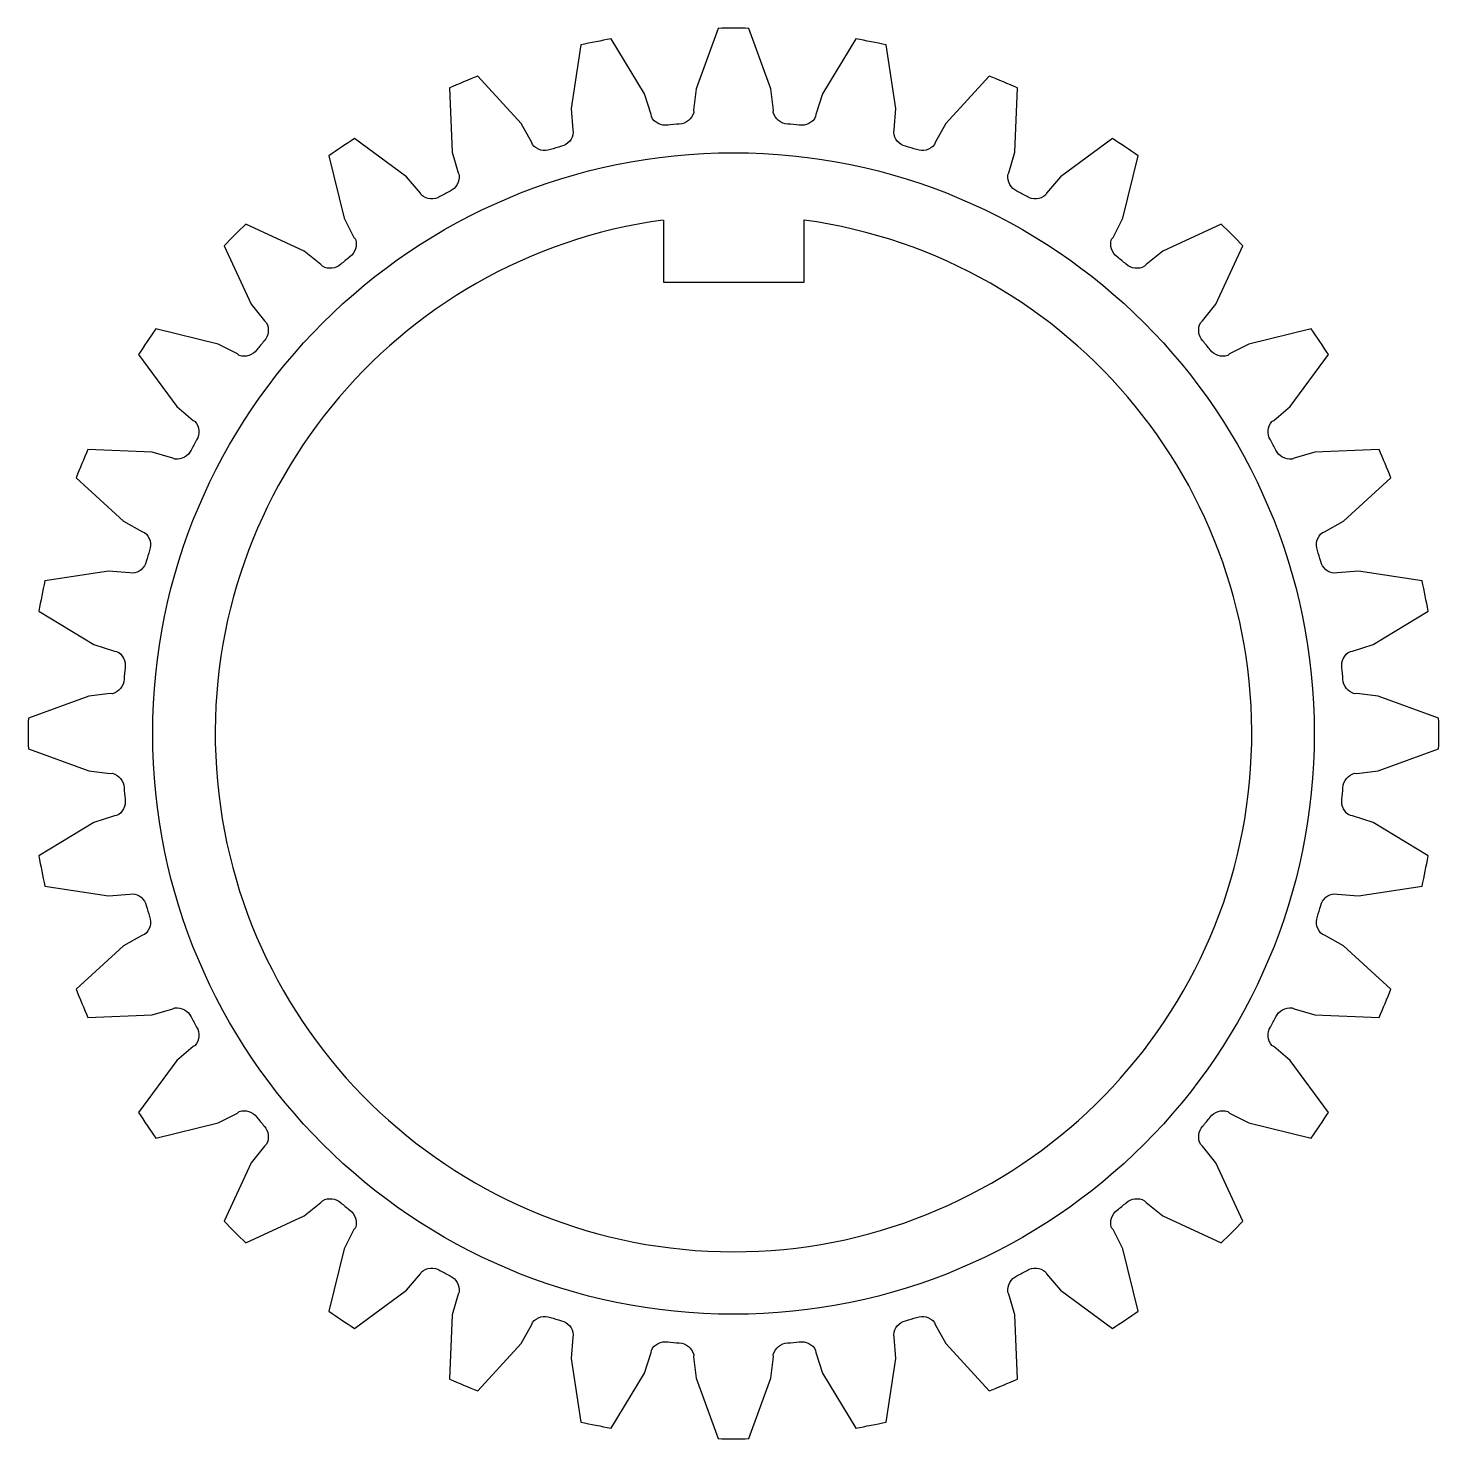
# Model space of a CAD drawing. Extents: x -17 to 17, y -17 to 17.
import ezdxf

# ---------------------------------------------------------------- set-up
doc = ezdxf.new("R2010")
doc.units = 0
doc.layers.get('0').update_dxf_attribs({"linetype": 'CONTINUOUS', "lineweight": 5, "true_color": 0xffffff})
doc.layers.add('couronne', color=7, linetype='CONTINUOUS', true_color=0x000000)
doc.layers.add('denture', color=7, linetype='CONTINUOUS', true_color=0x000000)
doc.layers.add('inter', color=7, linetype='CONTINUOUS', lineweight=25, true_color=0x000000)

# ---------------------------------------------------------------- blocks, each defined once
blk = doc.blocks.new('SKETCH')
blk.add_lwpolyline([(-1.691, 12.373), (-1.691, 10.878), (1.7, 10.878), (1.7, 12.378)])
at = {"color": 7, "true_color": 0xffffff}
blk.add_arc((0, 0), 12.493, 97.7866, 82.1708, dxfattribs=at)

msp = doc.modelspace()

# ---------------------------------------------------------------- linework, layer by layer
at = {"layer": 'couronne'}
msp.add_circle((0, 0), 14, dxfattribs=at)
at = {"layer": 'denture'}
msp.add_lwpolyline([(14.969, -0.959), (15.026, -0.962), (15.539, -0.9), (16.997, -0.371, 0.010918), (16.997, 0.371), (15.539, 0.9), (15.026, 0.962), (14.969, 0.959, -0.329155), (14.692, 1.308, 0.004697), (14.665, 1.584, -0.329155), (14.869, 1.98), (14.925, 1.988), (15.416, 2.149), (16.743, 2.952, 0.010918), (16.598, 3.68), (15.065, 3.914), (14.549, 3.875), (14.495, 3.861, -0.329155), (14.154, 4.149, 0.004697), (14.074, 4.414, -0.329155), (14.197, 4.842), (14.25, 4.861), (14.701, 5.115), (15.845, 6.162, 0.010918), (15.561, 6.847), (14.012, 6.778), (13.514, 6.639), (13.463, 6.615, -0.329155), (13.073, 6.831, 0.004697), (12.942, 7.075, -0.329155), (12.979, 7.519), (13.028, 7.548), (13.42, 7.885), (14.339, 9.134, 0.010918), (13.926, 9.752), (12.42, 9.381), (11.959, 9.148), (11.914, 9.114, -0.329155), (11.489, 9.25, 0.004697), (11.313, 9.464, -0.329155), (11.263, 9.907), (11.305, 9.945), (11.624, 10.352), (12.281, 11.756, 0.010918), (11.756, 12.281), (10.352, 11.624), (9.945, 11.305), (9.907, 11.263, -0.329155), (9.464, 11.313, 0.004697), (9.25, 11.489, -0.329155), (9.114, 11.914), (9.148, 11.959), (9.381, 12.42), (9.752, 13.926, 0.010918), (9.134, 14.339), (7.885, 13.42), (7.548, 13.028), (7.519, 12.979, -0.329155), (7.075, 12.942, 0.004697), (6.831, 13.073, -0.329155), (6.615, 13.463), (6.639, 13.514), (6.778, 14.012), (6.847, 15.561, 0.010918), (6.162, 15.845), (5.115, 14.701), (4.861, 14.25), (4.842, 14.197, -0.329155), (4.414, 14.074, 0.004697), (4.149, 14.154, -0.329155), (3.861, 14.495), (3.875, 14.549), (3.914, 15.065), (3.68, 16.598, 0.010918), (2.952, 16.743), (2.149, 15.416), (1.988, 14.925), (1.98, 14.869, -0.329155), (1.584, 14.665, 0.004697), (1.308, 14.692, -0.329155), (0.959, 14.969), (0.962, 15.026), (0.9, 15.539), (0.371, 16.997, 0.010918), (-0.371, 16.997), (-0.9, 15.539), (-0.962, 15.026), (-0.959, 14.969, -0.329155), (-1.308, 14.692, 0.004697), (-1.584, 14.665, -0.329155), (-1.98, 14.869), (-1.988, 14.925), (-2.149, 15.416), (-2.952, 16.743, 0.010918), (-3.68, 16.598), (-3.914, 15.065), (-3.875, 14.549), (-3.861, 14.495, -0.329155), (-4.149, 14.154, 0.004697), (-4.414, 14.074, -0.329155), (-4.842, 14.197), (-4.861, 14.25), (-5.115, 14.701), (-6.162, 15.845, 0.010918), (-6.847, 15.561), (-6.778, 14.012), (-6.639, 13.514), (-6.615, 13.463, -0.329155), (-6.831, 13.073, 0.004697), (-7.075, 12.942, -0.329155), (-7.519, 12.979), (-7.548, 13.028), (-7.885, 13.42), (-9.134, 14.339, 0.010918), (-9.752, 13.926), (-9.381, 12.42), (-9.148, 11.959), (-9.114, 11.914, -0.329155), (-9.25, 11.489, 0.004697), (-9.464, 11.313, -0.329155), (-9.907, 11.263), (-9.945, 11.305), (-10.352, 11.624), (-11.756, 12.281, 0.010918), (-12.281, 11.756), (-11.624, 10.352), (-11.305, 9.945), (-11.263, 9.907, -0.329155), (-11.313, 9.464, 0.004697), (-11.489, 9.25, -0.329155), (-11.914, 9.114), (-11.959, 9.148), (-12.42, 9.381), (-13.926, 9.752, 0.010918), (-14.339, 9.134), (-13.42, 7.885), (-13.028, 7.548), (-12.979, 7.519, -0.329155), (-12.942, 7.075, 0.004697), (-13.073, 6.831, -0.329155), (-13.463, 6.615), (-13.514, 6.639), (-14.012, 6.778), (-15.561, 6.847, 0.010918), (-15.845, 6.162), (-14.701, 5.115), (-14.25, 4.861), (-14.197, 4.842, -0.329155), (-14.074, 4.414, 0.004697), (-14.154, 4.149, -0.329155), (-14.495, 3.861), (-14.549, 3.875), (-15.065, 3.914), (-16.598, 3.68, 0.010918), (-16.743, 2.952), (-15.416, 2.149), (-14.925, 1.988), (-14.869, 1.98, -0.329155), (-14.665, 1.584, 0.004697), (-14.692, 1.308, -0.329155), (-14.969, 0.959), (-15.026, 0.962), (-15.539, 0.9), (-16.997, 0.371, 0.010918), (-16.997, -0.371), (-15.539, -0.9), (-15.026, -0.962), (-14.969, -0.959, -0.329155), (-14.692, -1.308, 0.004697), (-14.665, -1.584, -0.329155), (-14.869, -1.98), (-14.925, -1.988), (-15.416, -2.149), (-16.743, -2.952, 0.010918), (-16.598, -3.68), (-15.065, -3.914), (-14.549, -3.875), (-14.495, -3.861, -0.329155), (-14.154, -4.149, 0.004697), (-14.074, -4.414, -0.329155), (-14.197, -4.842), (-14.25, -4.861), (-14.701, -5.115), (-15.845, -6.162, 0.010918), (-15.561, -6.847), (-14.012, -6.778), (-13.514, -6.639), (-13.463, -6.615, -0.329155), (-13.073, -6.831, 0.004697), (-12.942, -7.075, -0.329155), (-12.979, -7.519), (-13.028, -7.548), (-13.42, -7.885), (-14.339, -9.134, 0.010918), (-13.926, -9.752), (-12.42, -9.381), (-11.959, -9.148), (-11.914, -9.114, -0.329155), (-11.489, -9.25, 0.004697), (-11.313, -9.464, -0.329155), (-11.263, -9.907), (-11.305, -9.945), (-11.624, -10.352), (-12.281, -11.756, 0.010918), (-11.756, -12.281), (-10.352, -11.624), (-9.945, -11.305), (-9.907, -11.263, -0.329155), (-9.464, -11.313, 0.004697), (-9.25, -11.489, -0.329155), (-9.114, -11.914), (-9.148, -11.959), (-9.381, -12.42), (-9.752, -13.926, 0.010918), (-9.134, -14.339), (-7.885, -13.42), (-7.548, -13.028), (-7.519, -12.979, -0.329155), (-7.075, -12.942, 0.004697), (-6.831, -13.073, -0.329155), (-6.615, -13.463), (-6.639, -13.514), (-6.778, -14.012), (-6.847, -15.561, 0.010918), (-6.162, -15.845), (-5.115, -14.701), (-4.861, -14.25), (-4.842, -14.197, -0.329155), (-4.414, -14.074, 0.004697), (-4.149, -14.154, -0.329155), (-3.861, -14.495), (-3.875, -14.549), (-3.914, -15.065), (-3.68, -16.598, 0.010918), (-2.952, -16.743), (-2.149, -15.416), (-1.988, -14.925), (-1.98, -14.869, -0.329155), (-1.584, -14.665, 0.004697), (-1.308, -14.692, -0.329155), (-0.959, -14.969), (-0.962, -15.026), (-0.9, -15.539), (-0.371, -16.997, 0.010918), (0.371, -16.997), (0.9, -15.539), (0.962, -15.026), (0.959, -14.969, -0.329155), (1.308, -14.692, 0.004697), (1.584, -14.665, -0.329155), (1.98, -14.869), (1.988, -14.925), (2.149, -15.416), (2.952, -16.743, 0.010918), (3.68, -16.598), (3.914, -15.065), (3.875, -14.549), (3.861, -14.495, -0.329155), (4.149, -14.154, 0.004697), (4.414, -14.074, -0.329155), (4.842, -14.197), (4.861, -14.25), (5.115, -14.701), (6.162, -15.845, 0.010918), (6.847, -15.561), (6.778, -14.012), (6.639, -13.514), (6.615, -13.463, -0.329155), (6.831, -13.073, 0.004697), (7.075, -12.942, -0.329155), (7.519, -12.979), (7.548, -13.028), (7.885, -13.42), (9.134, -14.339, 0.010918), (9.752, -13.926), (9.381, -12.42), (9.148, -11.959), (9.114, -11.914, -0.329155), (9.25, -11.489, 0.004697), (9.464, -11.313, -0.329155), (9.907, -11.263), (9.945, -11.305), (10.352, -11.624), (11.756, -12.281, 0.010918), (12.281, -11.756), (11.624, -10.352), (11.305, -9.945), (11.263, -9.907, -0.329155), (11.313, -9.464, 0.004697), (11.489, -9.25, -0.329155), (11.914, -9.114), (11.959, -9.148), (12.42, -9.381), (13.926, -9.752, 0.010918), (14.339, -9.134), (13.42, -7.885), (13.028, -7.548), (12.979, -7.519, -0.329155), (12.942, -7.075, 0.004697), (13.073, -6.831, -0.329155), (13.463, -6.615), (13.514, -6.639), (14.012, -6.778), (15.561, -6.847, 0.010918), (15.845, -6.162), (14.701, -5.115), (14.25, -4.861), (14.197, -4.842, -0.329155), (14.074, -4.414, 0.004697), (14.154, -4.149, -0.329155), (14.495, -3.861), (14.549, -3.875), (15.065, -3.914), (16.598, -3.68, 0.010918), (16.743, -2.952), (15.416, -2.149), (14.925, -1.988), (14.869, -1.98, -0.329155), (14.665, -1.584, 0.004697), (14.692, -1.308, -0.329155)], format="xyb", close=True, dxfattribs=at)

# ---------------------------------------------------------------- block references
at = {"layer": 'inter', "color": 7, "true_color": 0xffffff}
msp.add_blockref('SKETCH', (0, 0), dxfattribs=at)

doc.saveas('drawing.dxf')
